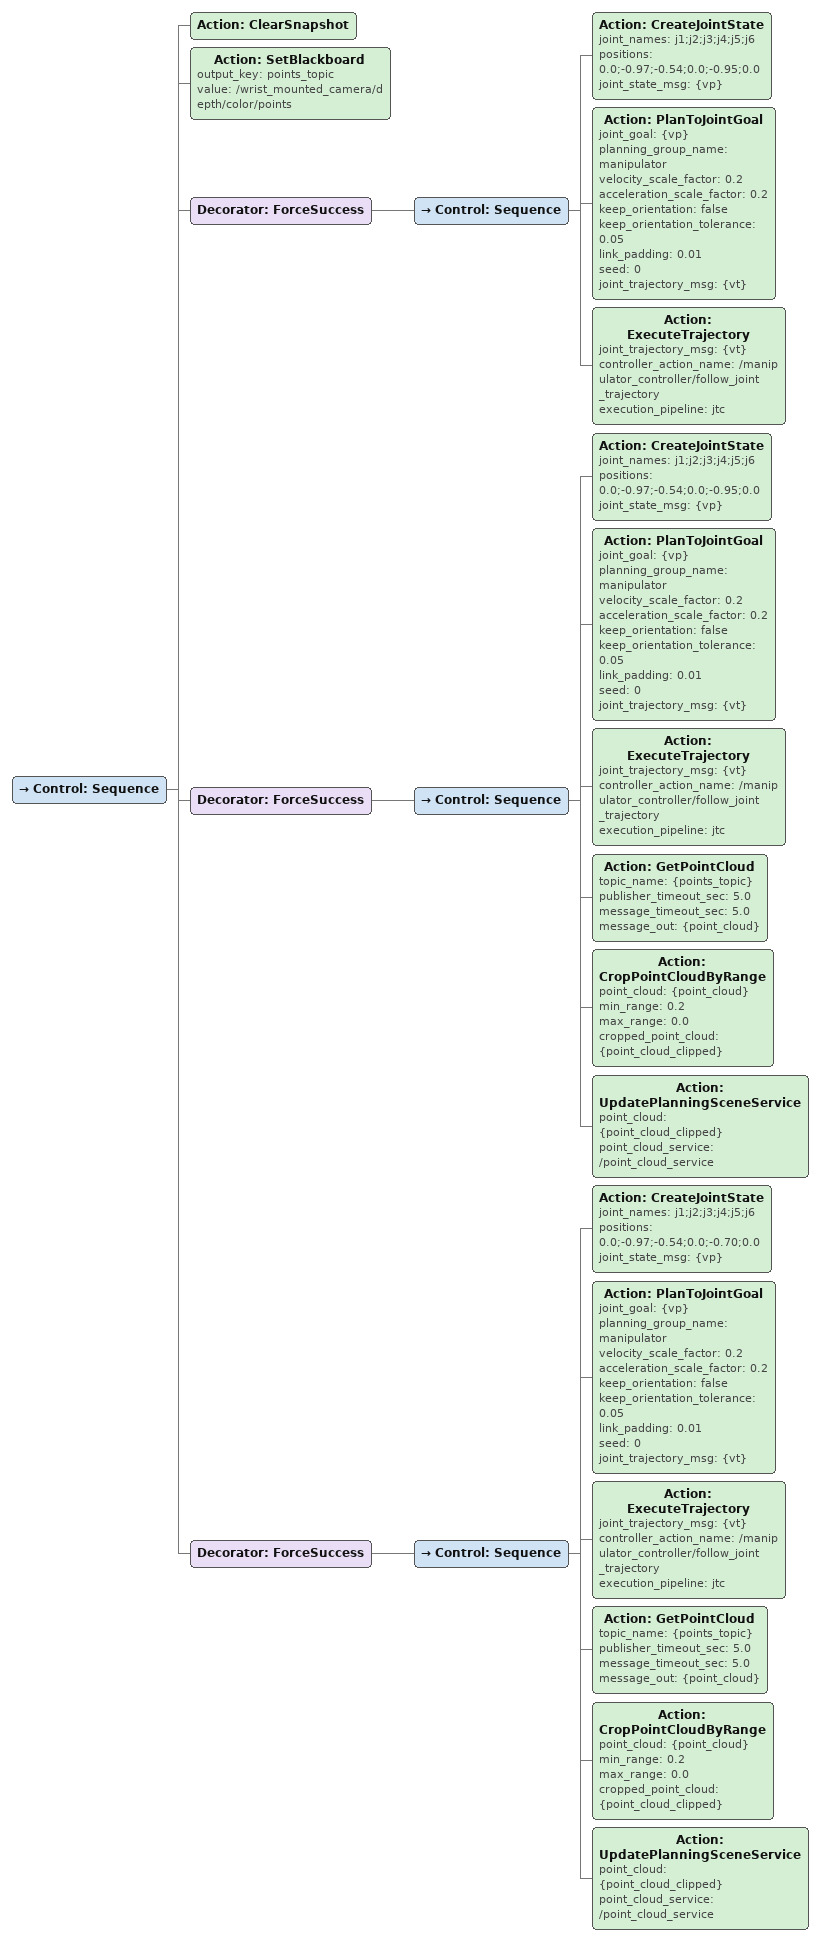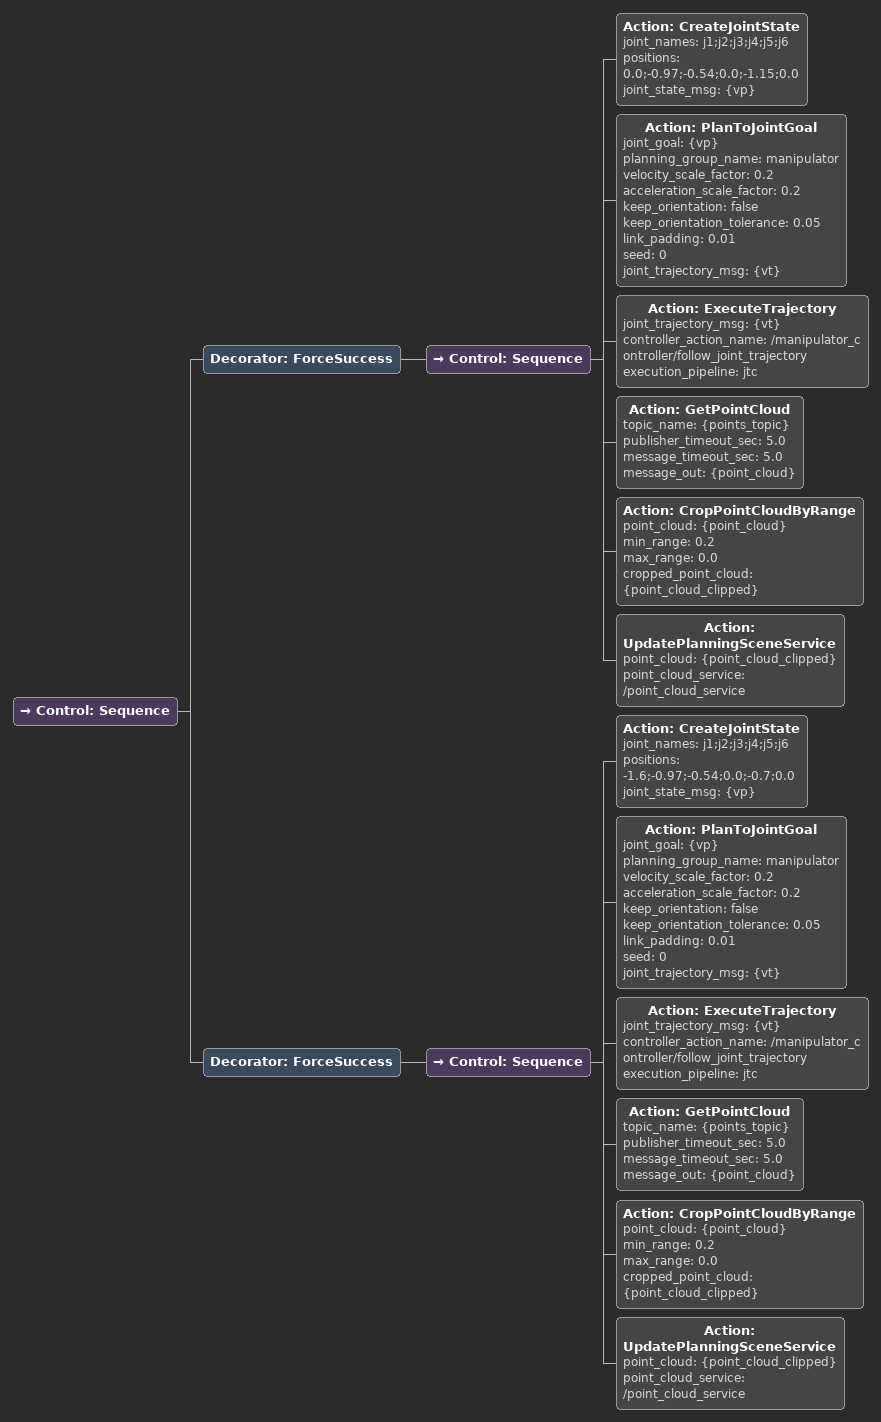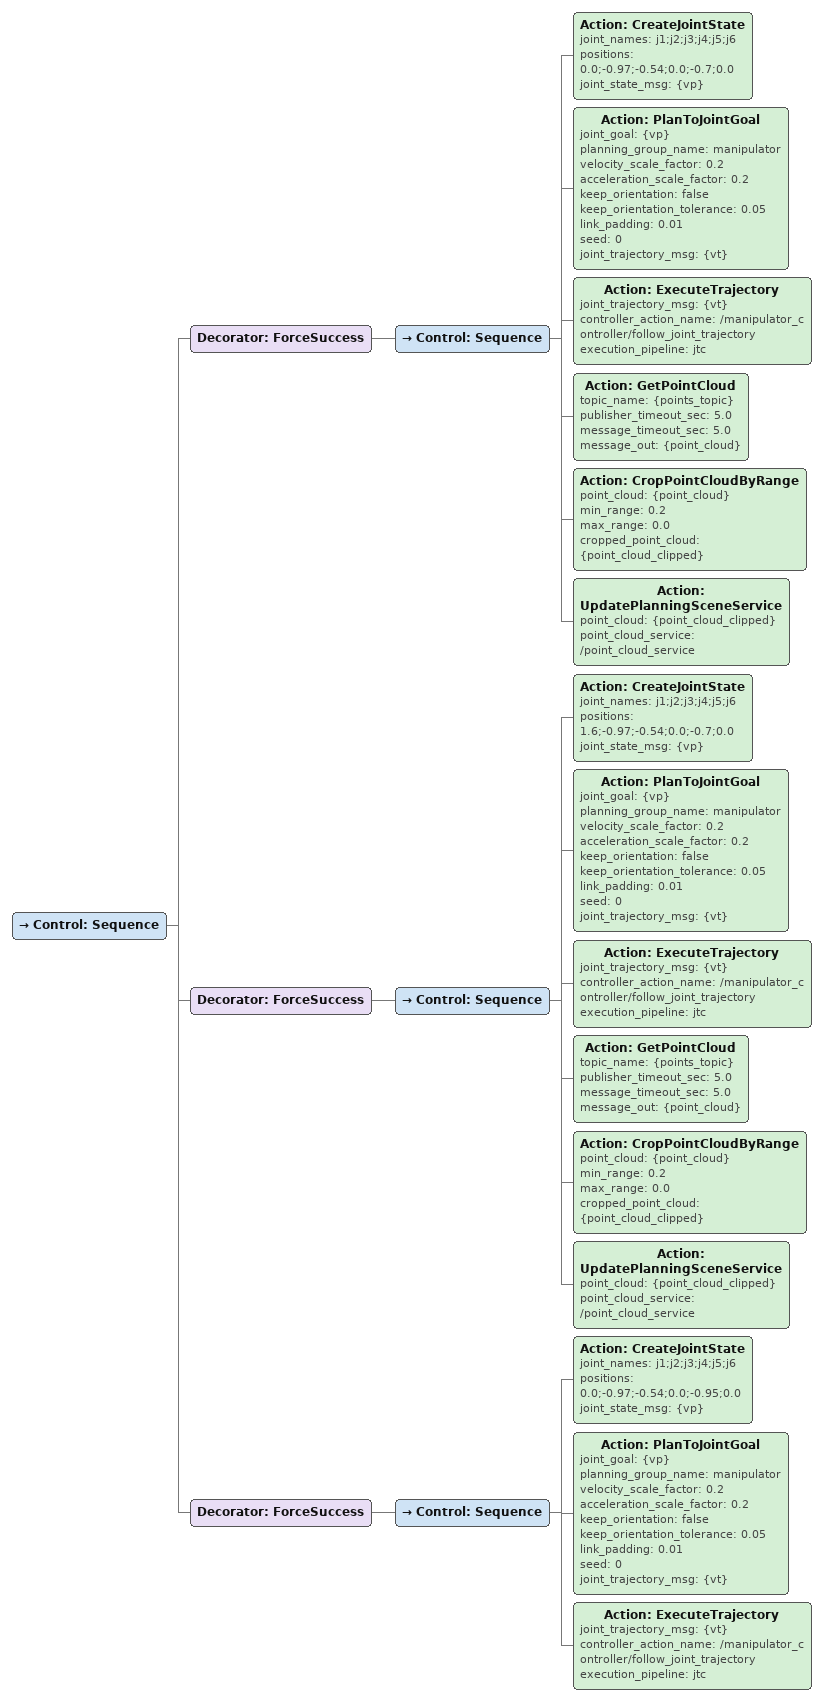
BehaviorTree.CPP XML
<Control ID="Sequence">
  <Action ID="ClearSnapshot"/>
  <Action ID="SetBlackboard" output_key="points_topic" value="/wrist_mounted_camera/depth/color/points"/>
  <!-- park at safe posture  [CRX VALUES - RECAPTURE FOR FR5] -->
  <Decorator ID="ForceSuccess">
    <Control ID="Sequence">
      <Action ID="CreateJointState" joint_names="j1;j2;j3;j4;j5;j6" positions="0.0;-0.97;-0.54;0.0;-0.95;0.0" joint_state_msg="{vp}"/>
      <Action ID="PlanToJointGoal" joint_goal="{vp}" planning_group_name="manipulator" velocity_scale_factor="0.2" acceleration_scale_factor="0.2" keep_orientation="false" keep_orientation_tolerance="0.05" link_padding="0.01" seed="0" joint_trajectory_msg="{vt}"/>
      <Action ID="ExecuteTrajectory" joint_trajectory_msg="{vt}" controller_action_name="/manipulator_controller/follow_joint_trajectory" execution_pipeline="jtc"/>
    </Control>
  </Decorator>
  <!-- ===== near-field wrist bootstrap  [CRX VALUES - RECAPTURE FOR FR5] ===== -->
  <!-- bootstrap: straight -->
  <Decorator ID="ForceSuccess">
    <Control ID="Sequence">
      <Action ID="CreateJointState" joint_names="j1;j2;j3;j4;j5;j6" positions="0.0;-0.97;-0.54;0.0;-0.95;0.0" joint_state_msg="{vp}"/>
      <Action ID="PlanToJointGoal" joint_goal="{vp}" planning_group_name="manipulator" velocity_scale_factor="0.2" acceleration_scale_factor="0.2" keep_orientation="false" keep_orientation_tolerance="0.05" link_padding="0.01" seed="0" joint_trajectory_msg="{vt}"/>
      <Action ID="ExecuteTrajectory" joint_trajectory_msg="{vt}" controller_action_name="/manipulator_controller/follow_joint_trajectory" execution_pipeline="jtc"/>
      <Action ID="GetPointCloud" topic_name="{points_topic}" publisher_timeout_sec="5.0" message_timeout_sec="5.0" message_out="{point_cloud}"/>
      <Action ID="CropPointCloudByRange" point_cloud="{point_cloud}" min_range="0.2" max_range="0.0" cropped_point_cloud="{point_cloud_clipped}"/>
      <Action ID="UpdatePlanningSceneService" point_cloud="{point_cloud_clipped}" point_cloud_service="/point_cloud_service"/>
    </Control>
  </Decorator>
  <!-- bootstrap: pitch up -->
  <Decorator ID="ForceSuccess">
    <Control ID="Sequence">
      <Action ID="CreateJointState" joint_names="j1;j2;j3;j4;j5;j6" positions="0.0;-0.97;-0.54;0.0;-0.70;0.0" joint_state_msg="{vp}"/>
      <Action ID="PlanToJointGoal" joint_goal="{vp}" planning_group_name="manipulator" velocity_scale_factor="0.2" acceleration_scale_factor="0.2" keep_orientation="false" keep_orientation_tolerance="0.05" link_padding="0.01" seed="0" joint_trajectory_msg="{vt}"/>
      <Action ID="ExecuteTrajectory" joint_trajectory_msg="{vt}" controller_action_name="/manipulator_controller/follow_joint_trajectory" execution_pipeline="jtc"/>
      <Action ID="GetPointCloud" topic_name="{points_topic}" publisher_timeout_sec="5.0" message_timeout_sec="5.0" message_out="{point_cloud}"/>
      <Action ID="CropPointCloudByRange" point_cloud="{point_cloud}" min_range="0.2" max_range="0.0" cropped_point_cloud="{point_cloud_clipped}"/>
      <Action ID="UpdatePlanningSceneService" point_cloud="{point_cloud_clipped}" point_cloud_service="/point_cloud_service"/>
    </Control>
  </Decorator>
</Control>

<Control ID="Sequence">
  <!-- bootstrap: pitch down -->
  <Decorator ID="ForceSuccess">
    <Control ID="Sequence">
      <Action ID="CreateJointState" joint_names="j1;j2;j3;j4;j5;j6" positions="0.0;-0.97;-0.54;0.0;-1.15;0.0" joint_state_msg="{vp}"/>
      <Action ID="PlanToJointGoal" joint_goal="{vp}" planning_group_name="manipulator" velocity_scale_factor="0.2" acceleration_scale_factor="0.2" keep_orientation="false" keep_orientation_tolerance="0.05" link_padding="0.01" seed="0" joint_trajectory_msg="{vt}"/>
      <Action ID="ExecuteTrajectory" joint_trajectory_msg="{vt}" controller_action_name="/manipulator_controller/follow_joint_trajectory" execution_pipeline="jtc"/>
      <Action ID="GetPointCloud" topic_name="{points_topic}" publisher_timeout_sec="5.0" message_timeout_sec="5.0" message_out="{point_cloud}"/>
      <Action ID="CropPointCloudByRange" point_cloud="{point_cloud}" min_range="0.2" max_range="0.0" cropped_point_cloud="{point_cloud_clipped}"/>
      <Action ID="UpdatePlanningSceneService" point_cloud="{point_cloud_clipped}" point_cloud_service="/point_cloud_service"/>
    </Control>
  </Decorator>
  <!-- ===== base sweep (j1 arc x 2 wrist pitches)  [CRX VALUES - RECAPTURE FOR FR5] ===== -->
  <!-- sweep j1=-1.6 j5=-0.70 -->
  <Decorator ID="ForceSuccess">
    <Control ID="Sequence">
      <Action ID="CreateJointState" joint_names="j1;j2;j3;j4;j5;j6" positions="-1.6;-0.97;-0.54;0.0;-0.7;0.0" joint_state_msg="{vp}"/>
      <Action ID="PlanToJointGoal" joint_goal="{vp}" planning_group_name="manipulator" velocity_scale_factor="0.2" acceleration_scale_factor="0.2" keep_orientation="false" keep_orientation_tolerance="0.05" link_padding="0.01" seed="0" joint_trajectory_msg="{vt}"/>
      <Action ID="ExecuteTrajectory" joint_trajectory_msg="{vt}" controller_action_name="/manipulator_controller/follow_joint_trajectory" execution_pipeline="jtc"/>
      <Action ID="GetPointCloud" topic_name="{points_topic}" publisher_timeout_sec="5.0" message_timeout_sec="5.0" message_out="{point_cloud}"/>
      <Action ID="CropPointCloudByRange" point_cloud="{point_cloud}" min_range="0.2" max_range="0.0" cropped_point_cloud="{point_cloud_clipped}"/>
      <Action ID="UpdatePlanningSceneService" point_cloud="{point_cloud_clipped}" point_cloud_service="/point_cloud_service"/>
    </Control>
  </Decorator>
</Control>

<Control ID="Sequence">
  <!-- sweep j1=+0.0 j5=-0.70 -->
  <Decorator ID="ForceSuccess">
    <Control ID="Sequence">
      <Action ID="CreateJointState" joint_names="j1;j2;j3;j4;j5;j6" positions="0.0;-0.97;-0.54;0.0;-0.7;0.0" joint_state_msg="{vp}"/>
      <Action ID="PlanToJointGoal" joint_goal="{vp}" planning_group_name="manipulator" velocity_scale_factor="0.2" acceleration_scale_factor="0.2" keep_orientation="false" keep_orientation_tolerance="0.05" link_padding="0.01" seed="0" joint_trajectory_msg="{vt}"/>
      <Action ID="ExecuteTrajectory" joint_trajectory_msg="{vt}" controller_action_name="/manipulator_controller/follow_joint_trajectory" execution_pipeline="jtc"/>
      <Action ID="GetPointCloud" topic_name="{points_topic}" publisher_timeout_sec="5.0" message_timeout_sec="5.0" message_out="{point_cloud}"/>
      <Action ID="CropPointCloudByRange" point_cloud="{point_cloud}" min_range="0.2" max_range="0.0" cropped_point_cloud="{point_cloud_clipped}"/>
      <Action ID="UpdatePlanningSceneService" point_cloud="{point_cloud_clipped}" point_cloud_service="/point_cloud_service"/>
    </Control>
  </Decorator>
  <!-- sweep j1=+1.6 j5=-0.70 -->
  <Decorator ID="ForceSuccess">
    <Control ID="Sequence">
      <Action ID="CreateJointState" joint_names="j1;j2;j3;j4;j5;j6" positions="1.6;-0.97;-0.54;0.0;-0.7;0.0" joint_state_msg="{vp}"/>
      <Action ID="PlanToJointGoal" joint_goal="{vp}" planning_group_name="manipulator" velocity_scale_factor="0.2" acceleration_scale_factor="0.2" keep_orientation="false" keep_orientation_tolerance="0.05" link_padding="0.01" seed="0" joint_trajectory_msg="{vt}"/>
      <Action ID="ExecuteTrajectory" joint_trajectory_msg="{vt}" controller_action_name="/manipulator_controller/follow_joint_trajectory" execution_pipeline="jtc"/>
      <Action ID="GetPointCloud" topic_name="{points_topic}" publisher_timeout_sec="5.0" message_timeout_sec="5.0" message_out="{point_cloud}"/>
      <Action ID="CropPointCloudByRange" point_cloud="{point_cloud}" min_range="0.2" max_range="0.0" cropped_point_cloud="{point_cloud_clipped}"/>
      <Action ID="UpdatePlanningSceneService" point_cloud="{point_cloud_clipped}" point_cloud_service="/point_cloud_service"/>
    </Control>
  </Decorator>
  <!-- retreat to safe posture -->
  <Decorator ID="ForceSuccess">
    <Control ID="Sequence">
      <Action ID="CreateJointState" joint_names="j1;j2;j3;j4;j5;j6" positions="0.0;-0.97;-0.54;0.0;-0.95;0.0" joint_state_msg="{vp}"/>
      <Action ID="PlanToJointGoal" joint_goal="{vp}" planning_group_name="manipulator" velocity_scale_factor="0.2" acceleration_scale_factor="0.2" keep_orientation="false" keep_orientation_tolerance="0.05" link_padding="0.01" seed="0" joint_trajectory_msg="{vt}"/>
      <Action ID="ExecuteTrajectory" joint_trajectory_msg="{vt}" controller_action_name="/manipulator_controller/follow_joint_trajectory" execution_pipeline="jtc"/>
    </Control>
  </Decorator>
</Control>
